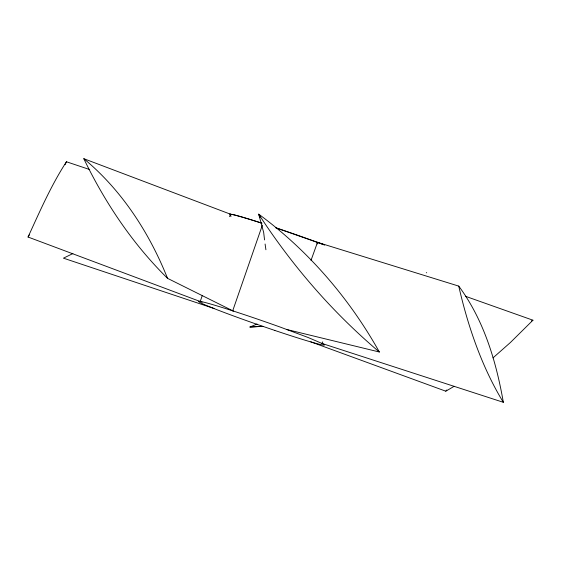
<?xml version="1.0" encoding="UTF-8"?>
<svg xmlns="http://www.w3.org/2000/svg" width="561" height="561" viewBox="0 0 561 561"><rect width="100%" height="100%" fill="white"/><g stroke="black" fill="none" stroke-linecap="round" stroke-linejoin="round"><path stroke-width="0.84" d="M200.214 301.488L202.205 295.724M229.589 216.658L230.445 214.183L83.806 158.693C96.471 184.962 111.387 210.172 128.771 233.6A617.24 452.755 -68.7 0 0 167.536 278.34L233.439 311.138M232.696 310.836L262.359 225.178M311.004 260.402L317.498 242.331L308.655 239.14A66.563 2.553 19.1 0 0 280.696 229.414L276.096 227.871M322.168 343.5L322.736 341.852M202.163 302.239L28.05 237.03C39.803 211.455 51.065 185.432 66.443 161.764L89.718 169.555M65.083 164.703L66.443 161.764M310.808 341.852L445.757 391.178L446.851 389.958M465.35 296.236L532.95 320.205L510.44 342.469L492.993 357.897M72.888 253.579L63.435 258.165L214.014 308.487M531.449 320.906L532.95 320.205M262.976 326.369L249.933 327.021L257.05 324.034M230.529 214.218L229.708 214.127L231.812 214.351A66.563 2.553 19.1 0 1 261.237 222.983M286.797 329.51L379.355 352.006C349.356 298.305 308.305 250.634 258.691 214.148L263.698 232.549A392.202 391.774 -20.4 0 0 264.561 239.933M317.182 244.028A392.202 253.432 -72.6 0 1 317.281 242.282L458.744 286.11C483.834 319.931 496.176 361.305 503.343 402.307L321.397 343.262M275.682 227.745L324.223 244.82M426.297 272.653L426.697 272.807M83.806 158.693C121.814 190.179 149.345 232.773 167.536 278.333M260.073 217.261L258.691 214.148C278.242 244.315 300.261 272.884 324.567 299.371A617.24 609.807 -84.4 0 0 379.355 352.013M458.744 286.11C464.417 310.969 471.773 335.485 481.527 359.061A617.24 307.687 -72.1 0 0 503.343 402.314M317.281 242.282A66.009 2.532 19.1 0 1 324.693 245.01M230.445 214.183A271.159 163.265 -69.2 0 1 230.922 216.63M231.728 214.323A66.563 2.553 19.1 0 1 261.994 223.229M265.921 249.75A392.202 391.774 -20.4 0 1 265.094 244.028M29.347 234.877A617.24 45.196 -71.2 0 1 28.05 237.037M262.057 326.264A617.24 589.59 -63.4 0 1 249.933 327.028M454.073 386.305A617.24 226.09 -69.9 0 1 445.757 391.185M274.827 330.443L258.46 324.847A66.563 2.553 19.1 0 1 214.919 308.908L205.557 305.093A66.563 2.553 19.1 0 1 213.489 304.854A66.563 2.553 19.1 0 1 280.682 327.252L308.059 337.477L322.968 343.872A66.563 2.553 19.1 0 1 274.827 330.443"/></g></svg>
